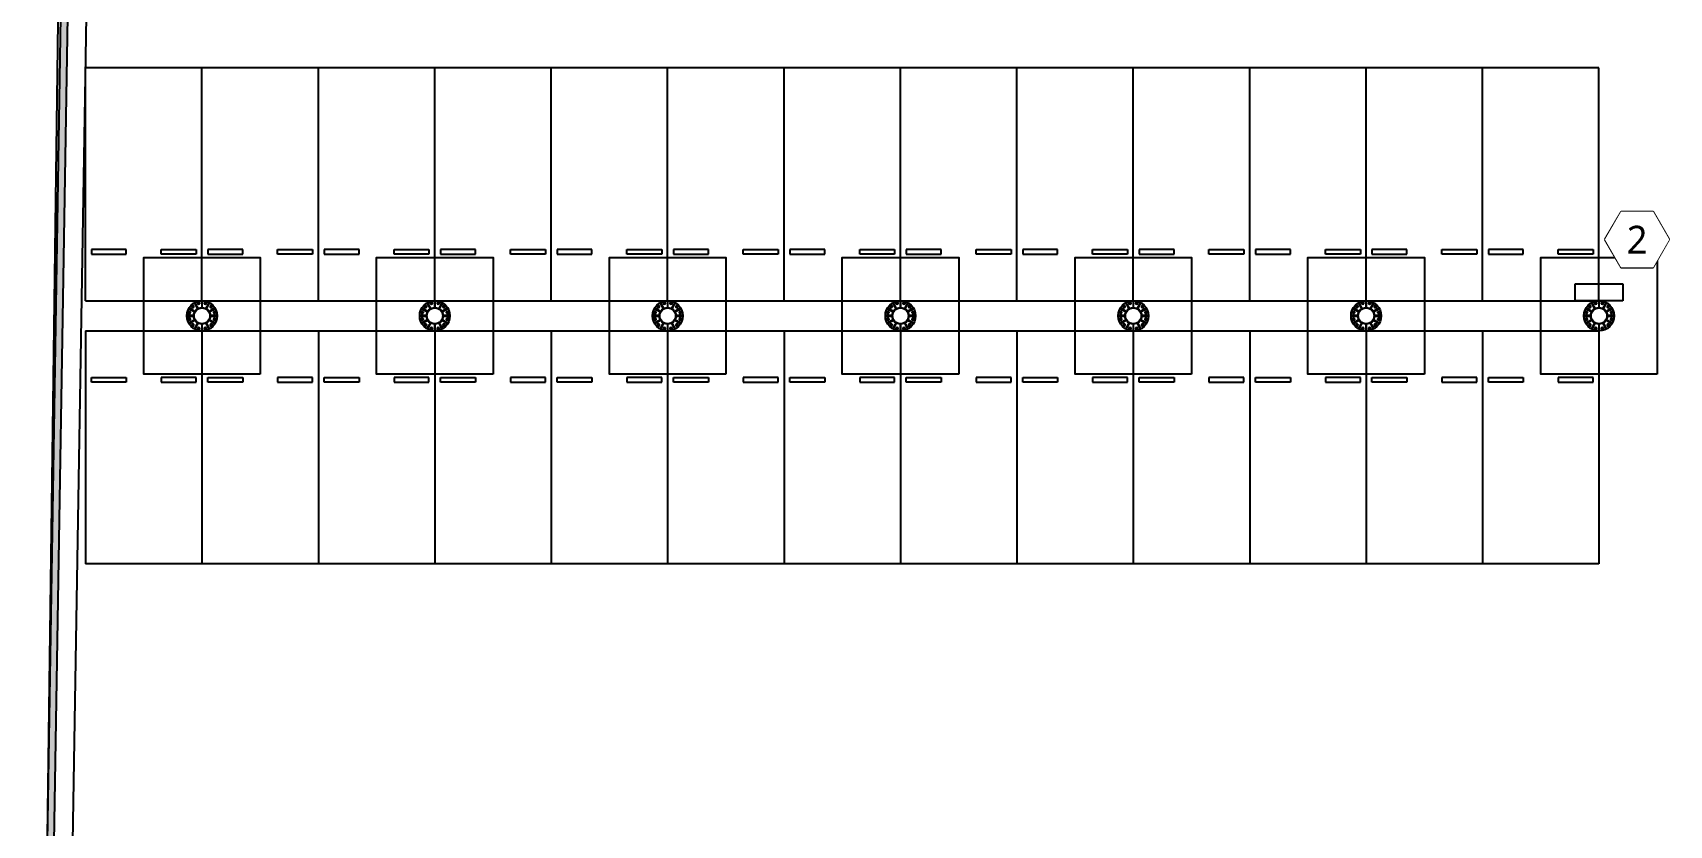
# Model space of a CAD drawing. Header units: millimetres. Extents: x 10297564 to 11610295, y -9287743 to -8409454.
# Drawn here: x 10572647 to 10607791, y -8892997 to -8875976 of the extents above; entities that cross this region are included whole.
import ezdxf
from ezdxf.enums import TextEntityAlignment as Align

# ---------------------------------------------------------------- set-up
doc = ezdxf.new("R2010")
doc.units = ezdxf.units.MM
doc.header["$LTSCALE"] = 100
doc.linetypes.add('CEN', pattern=[62, 60, -1, 0, -1])
for name, color, linetype in [('E-BACK', 8, 'Continuous'), ('EQ', 7, 'Continuous'), ('Sym', 2, 'Continuous'), ('text', 7, 'Continuous')]:
    doc.layers.add(name, color=color, linetype=linetype)
doc.styles.add('MG', font='malgun.ttf')

# ---------------------------------------------------------------- blocks, each defined once
blk = doc.blocks.new('ANCHOR_BOLT-PLAN-M24')
at = {"layer": 'E-BACK'}
for p, q in [((-26, 0), (26, 0)), ((-20, -4), (-18, 3)), ((0, 21), (-18, 10)), ((-18, 10), (-18, -10)), ((-13, 16), (-15, 12)), ((-13, 16), (-6, 17)), ((0, 26), (0, -26)), ((18, 10), (0, 21)), ((7, 20), (3, 19)), ((7, 20), (12, 14)), ((18, -10), (18, 10)), ((20, 4), (18, 7)), ((20, 4), (18, -3)), ((-20, -4), (-18, -7)), ((-18, -10), (0, -21)), ((-7, -20), (-12, -14)), ((-7, -20), (-3, -19)), ((0, -21), (18, -10)), ((13, -16), (6, -17)), ((13, -16), (15, -12))]:
    blk.add_line(p, q, dxfattribs=at)
for radius in [22, 12]:
    blk.add_circle((0, 0), radius, dxfattribs=at)
blk = doc.blocks.new('Arrow_Circle')
blk.add_circle((0, 0), 1)

msp = doc.modelspace()

# ---------------------------------------------------------------- hatches: boundary and pattern name
at = {"layer": 'E-BACK'}
h = msp.add_hatch(color=256, dxfattribs=at)
h.dxf.hatch_style = 1
h.paths.add_polyline_path([(10574646.4, -8914915.4), (10574622.7, -8914767.2), (10574957.2, -8914713.8), (10575279.5, -8914525.6), (10576947.2, -8912633.4), (10572646.8, -8912581.9), (10573422.7, -8864993.6), (10588315, -8864893.1), (10588426.6, -8852885.7), (10605300.5, -8852863.4), (10603692.5, -8850974.4), (10603393.5, -8850767.3), (10602996.7, -8850696.4), (10588425.3, -8850705.6), (10588425.2, -8850555.6), (10603010, -8850546.3), (10603452, -8850625.4), (10603794, -8850862.2), (10605507.2, -8852874.8), (10605479.6, -8853013.1), (10588575.2, -8853035.5), (10588463.6, -8865042.1), (10573570.2, -8865142.6), (10572799.3, -8912433.7), (10577128.4, -8912485.5), (10577118.6, -8912665.7), (10575376.1, -8914643), (10575008.6, -8914857.5)])

# ---------------------------------------------------------------- linework, layer by layer
for p, q in [((10572646.8, -8912581.9), (10573422.7, -8864993.6)), ((10572712.7, -8912367.8), (10573336.3, -8864957.5)), ((10572799.3, -8912433.7), (10573570.2, -8865142.6)), ((10573205.8, -8912038.5), (10573963.8, -8865540))]:
    msp.add_line(p, q, dxfattribs=at)
at = {"layer": 'E-BACK', "linetype": 'ByBlock', "ltscale": 1.8}
for p, q in [((10576281.4, -8876731), (10573781.4, -8876731)), ((10573781.4, -8881731), (10573781.4, -8876731)), ((10576281.4, -8881731), (10576281.4, -8876731)), ((10578781.4, -8876731), (10576281.4, -8876731)), ((10576281.4, -8881731), (10576281.4, -8876731)), ((10578781.4, -8881731), (10578781.4, -8876731)), ((10581281.4, -8876731), (10578781.4, -8876731)), ((10578781.4, -8881731), (10578781.4, -8876731)), ((10581281.4, -8881731), (10581281.4, -8876731)), ((10583781.4, -8876731), (10581281.4, -8876731)), ((10581281.4, -8881731), (10581281.4, -8876731)), ((10583781.4, -8881731), (10583781.4, -8876731)), ((10586281.4, -8876731), (10583781.4, -8876731)), ((10583781.4, -8881731), (10583781.4, -8876731)), ((10586281.4, -8881731), (10586281.4, -8876731)), ((10588781.4, -8876731), (10586281.4, -8876731)), ((10586281.4, -8881731), (10586281.4, -8876731)), ((10588781.4, -8881731), (10588781.4, -8876731)), ((10591281.4, -8876731), (10588781.4, -8876731)), ((10588781.4, -8881731), (10588781.4, -8876731)), ((10591281.4, -8881731), (10591281.4, -8876731)), ((10593781.4, -8876731), (10591281.4, -8876731)), ((10591281.4, -8881731), (10591281.4, -8876731)), ((10593781.4, -8881731), (10593781.4, -8876731)), ((10596281.4, -8876731), (10593781.4, -8876731)), ((10593781.4, -8881731), (10593781.4, -8876731)), ((10596281.4, -8881731), (10596281.4, -8876731)), ((10598781.4, -8876731), (10596281.4, -8876731)), ((10596281.4, -8881731), (10596281.4, -8876731)), ((10598781.4, -8881731), (10598781.4, -8876731)), ((10601281.4, -8876731), (10598781.4, -8876731)), ((10598781.4, -8881731), (10598781.4, -8876731)), ((10601281.4, -8881731), (10601281.4, -8876731)), ((10603781.4, -8876731), (10601281.4, -8876731)), ((10601281.4, -8881731), (10601281.4, -8876731)), ((10603781.4, -8881731), (10603781.4, -8876731)), ((10606281.4, -8876731), (10603781.4, -8876731)), ((10603781.4, -8881731), (10603781.4, -8876731)), ((10606281.4, -8881731), (10606281.4, -8876731)), ((10574656.4, -8880631), (10573906.4, -8880631)), ((10573906.4, -8880631), (10573906.4, -8880731)), ((10573906.4, -8880731), (10574656.4, -8880731)), ((10574656.4, -8880731), (10574656.4, -8880631)), ((10575406.4, -8880631), (10576156.4, -8880631)), ((10575406.4, -8880731), (10575406.4, -8880631)), ((10576156.4, -8880731), (10575406.4, -8880731)), ((10576156.4, -8880631), (10576156.4, -8880731)), ((10577156.4, -8880631), (10576406.4, -8880631)), ((10576406.4, -8880631), (10576406.4, -8880731)), ((10576406.4, -8880731), (10577156.4, -8880731)), ((10577156.4, -8880731), (10577156.4, -8880631)), ((10577906.4, -8880631), (10578656.4, -8880631)), ((10577906.4, -8880731), (10577906.4, -8880631)), ((10578656.4, -8880731), (10577906.4, -8880731)), ((10578656.4, -8880631), (10578656.4, -8880731)), ((10579656.4, -8880631), (10578906.4, -8880631)), ((10578906.4, -8880631), (10578906.4, -8880731)), ((10578906.4, -8880731), (10579656.4, -8880731)), ((10579656.4, -8880731), (10579656.4, -8880631)), ((10580406.4, -8880631), (10581156.4, -8880631)), ((10580406.4, -8880731), (10580406.4, -8880631)), ((10581156.4, -8880731), (10580406.4, -8880731)), ((10581156.4, -8880631), (10581156.4, -8880731)), ((10582156.4, -8880631), (10581406.4, -8880631)), ((10581406.4, -8880631), (10581406.4, -8880731)), ((10581406.4, -8880731), (10582156.4, -8880731)), ((10582156.4, -8880731), (10582156.4, -8880631)), ((10582906.4, -8880631), (10583656.4, -8880631)), ((10582906.4, -8880731), (10582906.4, -8880631)), ((10583656.4, -8880731), (10582906.4, -8880731)), ((10583656.4, -8880631), (10583656.4, -8880731)), ((10584656.4, -8880631), (10583906.4, -8880631)), ((10583906.4, -8880631), (10583906.4, -8880731)), ((10583906.4, -8880731), (10584656.4, -8880731)), ((10584656.4, -8880731), (10584656.4, -8880631)), ((10585406.4, -8880631), (10586156.4, -8880631)), ((10585406.4, -8880731), (10585406.4, -8880631)), ((10586156.4, -8880731), (10585406.4, -8880731)), ((10586156.4, -8880631), (10586156.4, -8880731)), ((10587156.4, -8880631), (10586406.4, -8880631)), ((10586406.4, -8880631), (10586406.4, -8880731)), ((10586406.4, -8880731), (10587156.4, -8880731)), ((10587156.4, -8880731), (10587156.4, -8880631)), ((10587906.4, -8880631), (10588656.4, -8880631)), ((10587906.4, -8880731), (10587906.4, -8880631)), ((10588656.4, -8880731), (10587906.4, -8880731)), ((10588656.4, -8880631), (10588656.4, -8880731)), ((10589656.4, -8880631), (10588906.4, -8880631)), ((10588906.4, -8880631), (10588906.4, -8880731)), ((10588906.4, -8880731), (10589656.4, -8880731)), ((10589656.4, -8880731), (10589656.4, -8880631)), ((10590406.4, -8880631), (10591156.4, -8880631)), ((10590406.4, -8880731), (10590406.4, -8880631)), ((10591156.4, -8880731), (10590406.4, -8880731)), ((10591156.4, -8880631), (10591156.4, -8880731)), ((10592156.4, -8880631), (10591406.4, -8880631)), ((10591406.4, -8880631), (10591406.4, -8880731)), ((10591406.4, -8880731), (10592156.4, -8880731)), ((10592156.4, -8880731), (10592156.4, -8880631)), ((10592906.4, -8880631), (10593656.4, -8880631)), ((10592906.4, -8880731), (10592906.4, -8880631)), ((10593656.4, -8880731), (10592906.4, -8880731)), ((10593656.4, -8880631), (10593656.4, -8880731)), ((10594656.4, -8880631), (10593906.4, -8880631)), ((10593906.4, -8880631), (10593906.4, -8880731)), ((10593906.4, -8880731), (10594656.4, -8880731)), ((10594656.4, -8880731), (10594656.4, -8880631)), ((10595406.4, -8880631), (10596156.4, -8880631)), ((10595406.4, -8880731), (10595406.4, -8880631)), ((10596156.4, -8880731), (10595406.4, -8880731)), ((10596156.4, -8880631), (10596156.4, -8880731)), ((10597156.4, -8880631), (10596406.4, -8880631)), ((10596406.4, -8880631), (10596406.4, -8880731)), ((10596406.4, -8880731), (10597156.4, -8880731)), ((10597156.4, -8880731), (10597156.4, -8880631)), ((10597906.4, -8880631), (10598656.4, -8880631)), ((10597906.4, -8880731), (10597906.4, -8880631)), ((10598656.4, -8880731), (10597906.4, -8880731)), ((10598656.4, -8880631), (10598656.4, -8880731)), ((10599656.4, -8880631), (10598906.4, -8880631)), ((10598906.4, -8880631), (10598906.4, -8880731)), ((10598906.4, -8880731), (10599656.4, -8880731)), ((10599656.4, -8880731), (10599656.4, -8880631)), ((10600406.4, -8880631), (10601156.4, -8880631)), ((10600406.4, -8880731), (10600406.4, -8880631)), ((10601156.4, -8880731), (10600406.4, -8880731)), ((10601156.4, -8880631), (10601156.4, -8880731)), ((10602156.4, -8880631), (10601406.4, -8880631)), ((10601406.4, -8880631), (10601406.4, -8880731)), ((10601406.4, -8880731), (10602156.4, -8880731)), ((10602156.4, -8880731), (10602156.4, -8880631)), ((10602906.4, -8880631), (10603656.4, -8880631)), ((10602906.4, -8880731), (10602906.4, -8880631)), ((10603656.4, -8880731), (10602906.4, -8880731)), ((10603656.4, -8880631), (10603656.4, -8880731)), ((10604656.4, -8880631), (10603906.4, -8880631)), ((10603906.4, -8880631), (10603906.4, -8880731)), ((10603906.4, -8880731), (10604656.4, -8880731)), ((10604656.4, -8880731), (10604656.4, -8880631)), ((10605406.4, -8880631), (10606156.4, -8880631)), ((10605406.4, -8880731), (10605406.4, -8880631)), ((10606156.4, -8880731), (10605406.4, -8880731)), ((10606156.4, -8880631), (10606156.4, -8880731)), ((10573781.4, -8881731), (10576281.4, -8881731)), ((10576281.4, -8881731), (10578781.4, -8881731)), ((10578781.4, -8881731), (10581281.4, -8881731)), ((10581281.4, -8881731), (10583781.4, -8881731)), ((10583781.4, -8881731), (10586281.4, -8881731)), ((10586281.4, -8881731), (10588781.4, -8881731)), ((10588781.4, -8881731), (10591281.4, -8881731)), ((10591281.4, -8881731), (10593781.4, -8881731)), ((10593781.4, -8881731), (10596281.4, -8881731)), ((10596281.4, -8881731), (10598781.4, -8881731)), ((10598781.4, -8881731), (10601281.4, -8881731)), ((10601281.4, -8881731), (10603781.4, -8881731)), ((10603781.4, -8881731), (10606281.4, -8881731)), ((10573781.4, -8882381), (10576281.4, -8882381)), ((10573781.4, -8882381), (10573781.4, -8887381)), ((10576281.4, -8882381), (10576281.4, -8887381)), ((10576281.4, -8882381), (10578781.4, -8882381)), ((10576281.4, -8882381), (10576281.4, -8887381)), ((10578781.4, -8882381), (10578781.4, -8887381)), ((10578781.4, -8882381), (10581281.4, -8882381)), ((10578781.4, -8882381), (10578781.4, -8887381)), ((10581281.4, -8882381), (10581281.4, -8887381)), ((10581281.4, -8882381), (10583781.4, -8882381)), ((10581281.4, -8882381), (10581281.4, -8887381)), ((10583781.4, -8882381), (10583781.4, -8887381)), ((10583781.4, -8882381), (10586281.4, -8882381)), ((10583781.4, -8882381), (10583781.4, -8887381)), ((10586281.4, -8882381), (10586281.4, -8887381)), ((10586281.4, -8882381), (10588781.4, -8882381)), ((10586281.4, -8882381), (10586281.4, -8887381)), ((10588781.4, -8882381), (10588781.4, -8887381)), ((10588781.4, -8882381), (10591281.4, -8882381)), ((10588781.4, -8882381), (10588781.4, -8887381)), ((10591281.4, -8882381), (10591281.4, -8887381)), ((10591281.4, -8882381), (10593781.4, -8882381)), ((10591281.4, -8882381), (10591281.4, -8887381)), ((10593781.4, -8882381), (10593781.4, -8887381)), ((10593781.4, -8882381), (10596281.4, -8882381)), ((10593781.4, -8882381), (10593781.4, -8887381)), ((10596281.4, -8882381), (10596281.4, -8887381)), ((10596281.4, -8882381), (10598781.4, -8882381)), ((10596281.4, -8882381), (10596281.4, -8887381)), ((10598781.4, -8882381), (10598781.4, -8887381)), ((10598781.4, -8882381), (10601281.4, -8882381)), ((10598781.4, -8882381), (10598781.4, -8887381)), ((10601281.4, -8882381), (10601281.4, -8887381)), ((10601281.4, -8882381), (10603781.4, -8882381)), ((10601281.4, -8882381), (10601281.4, -8887381)), ((10603781.4, -8882381), (10603781.4, -8887381)), ((10603781.4, -8882381), (10606281.4, -8882381)), ((10603781.4, -8882381), (10603781.4, -8887381)), ((10606281.4, -8882381), (10606281.4, -8887381)), ((10573906.4, -8883481), (10573906.4, -8883381)), ((10573906.4, -8883381), (10574656.4, -8883381)), ((10574656.4, -8883481), (10573906.4, -8883481)), ((10574656.4, -8883381), (10574656.4, -8883481)), ((10576156.4, -8883381), (10575406.4, -8883381)), ((10575406.4, -8883381), (10575406.4, -8883481)), ((10575406.4, -8883481), (10576156.4, -8883481)), ((10576156.4, -8883481), (10576156.4, -8883381)), ((10576406.4, -8883481), (10576406.4, -8883381)), ((10576406.4, -8883381), (10577156.4, -8883381)), ((10577156.4, -8883481), (10576406.4, -8883481)), ((10577156.4, -8883381), (10577156.4, -8883481)), ((10578656.4, -8883381), (10577906.4, -8883381)), ((10577906.4, -8883381), (10577906.4, -8883481)), ((10577906.4, -8883481), (10578656.4, -8883481)), ((10578656.4, -8883481), (10578656.4, -8883381)), ((10578906.4, -8883481), (10578906.4, -8883381)), ((10578906.4, -8883381), (10579656.4, -8883381)), ((10579656.4, -8883481), (10578906.4, -8883481)), ((10579656.4, -8883381), (10579656.4, -8883481)), ((10581156.4, -8883381), (10580406.4, -8883381)), ((10580406.4, -8883381), (10580406.4, -8883481)), ((10580406.4, -8883481), (10581156.4, -8883481)), ((10581156.4, -8883481), (10581156.4, -8883381)), ((10581406.4, -8883481), (10581406.4, -8883381)), ((10581406.4, -8883381), (10582156.4, -8883381)), ((10582156.4, -8883481), (10581406.4, -8883481)), ((10582156.4, -8883381), (10582156.4, -8883481)), ((10583656.4, -8883381), (10582906.4, -8883381)), ((10582906.4, -8883381), (10582906.4, -8883481)), ((10582906.4, -8883481), (10583656.4, -8883481)), ((10583656.4, -8883481), (10583656.4, -8883381)), ((10583906.4, -8883481), (10583906.4, -8883381)), ((10583906.4, -8883381), (10584656.4, -8883381)), ((10584656.4, -8883481), (10583906.4, -8883481)), ((10584656.4, -8883381), (10584656.4, -8883481)), ((10586156.4, -8883381), (10585406.4, -8883381)), ((10585406.4, -8883381), (10585406.4, -8883481)), ((10585406.4, -8883481), (10586156.4, -8883481)), ((10586156.4, -8883481), (10586156.4, -8883381)), ((10586406.4, -8883481), (10586406.4, -8883381)), ((10586406.4, -8883381), (10587156.4, -8883381)), ((10587156.4, -8883481), (10586406.4, -8883481)), ((10587156.4, -8883381), (10587156.4, -8883481)), ((10588656.4, -8883381), (10587906.4, -8883381)), ((10587906.4, -8883381), (10587906.4, -8883481)), ((10587906.4, -8883481), (10588656.4, -8883481)), ((10588656.4, -8883481), (10588656.4, -8883381)), ((10588906.4, -8883481), (10588906.4, -8883381)), ((10588906.4, -8883381), (10589656.4, -8883381)), ((10589656.4, -8883481), (10588906.4, -8883481)), ((10589656.4, -8883381), (10589656.4, -8883481)), ((10591156.4, -8883381), (10590406.4, -8883381)), ((10590406.4, -8883381), (10590406.4, -8883481)), ((10590406.4, -8883481), (10591156.4, -8883481)), ((10591156.4, -8883481), (10591156.4, -8883381)), ((10591406.4, -8883481), (10591406.4, -8883381)), ((10591406.4, -8883381), (10592156.4, -8883381)), ((10592156.4, -8883481), (10591406.4, -8883481)), ((10592156.4, -8883381), (10592156.4, -8883481)), ((10593656.4, -8883381), (10592906.4, -8883381)), ((10592906.4, -8883381), (10592906.4, -8883481)), ((10592906.4, -8883481), (10593656.4, -8883481)), ((10593656.4, -8883481), (10593656.4, -8883381)), ((10593906.4, -8883481), (10593906.4, -8883381)), ((10593906.4, -8883381), (10594656.4, -8883381)), ((10594656.4, -8883481), (10593906.4, -8883481)), ((10594656.4, -8883381), (10594656.4, -8883481)), ((10596156.4, -8883381), (10595406.4, -8883381)), ((10595406.4, -8883381), (10595406.4, -8883481)), ((10595406.4, -8883481), (10596156.4, -8883481)), ((10596156.4, -8883481), (10596156.4, -8883381)), ((10596406.4, -8883481), (10596406.4, -8883381)), ((10596406.4, -8883381), (10597156.4, -8883381)), ((10597156.4, -8883481), (10596406.4, -8883481)), ((10597156.4, -8883381), (10597156.4, -8883481)), ((10598656.4, -8883381), (10597906.4, -8883381)), ((10597906.4, -8883381), (10597906.4, -8883481)), ((10597906.4, -8883481), (10598656.4, -8883481)), ((10598656.4, -8883481), (10598656.4, -8883381)), ((10598906.4, -8883481), (10598906.4, -8883381)), ((10598906.4, -8883381), (10599656.4, -8883381)), ((10599656.4, -8883481), (10598906.4, -8883481)), ((10599656.4, -8883381), (10599656.4, -8883481)), ((10601156.4, -8883381), (10600406.4, -8883381)), ((10600406.4, -8883381), (10600406.4, -8883481)), ((10600406.4, -8883481), (10601156.4, -8883481)), ((10601156.4, -8883481), (10601156.4, -8883381)), ((10601406.4, -8883481), (10601406.4, -8883381)), ((10601406.4, -8883381), (10602156.4, -8883381)), ((10602156.4, -8883481), (10601406.4, -8883481)), ((10602156.4, -8883381), (10602156.4, -8883481)), ((10603656.4, -8883381), (10602906.4, -8883381)), ((10602906.4, -8883381), (10602906.4, -8883481)), ((10602906.4, -8883481), (10603656.4, -8883481)), ((10603656.4, -8883481), (10603656.4, -8883381)), ((10603906.4, -8883481), (10603906.4, -8883381)), ((10603906.4, -8883381), (10604656.4, -8883381)), ((10604656.4, -8883481), (10603906.4, -8883481)), ((10604656.4, -8883381), (10604656.4, -8883481)), ((10606156.4, -8883381), (10605406.4, -8883381)), ((10605406.4, -8883381), (10605406.4, -8883481)), ((10605406.4, -8883481), (10606156.4, -8883481)), ((10606156.4, -8883481), (10606156.4, -8883381)), ((10576281.4, -8887381), (10573781.4, -8887381)), ((10578781.4, -8887381), (10576281.4, -8887381)), ((10581281.4, -8887381), (10578781.4, -8887381)), ((10583781.4, -8887381), (10581281.4, -8887381)), ((10586281.4, -8887381), (10583781.4, -8887381)), ((10588781.4, -8887381), (10586281.4, -8887381)), ((10591281.4, -8887381), (10588781.4, -8887381)), ((10593781.4, -8887381), (10591281.4, -8887381)), ((10596281.4, -8887381), (10593781.4, -8887381)), ((10598781.4, -8887381), (10596281.4, -8887381)), ((10601281.4, -8887381), (10598781.4, -8887381)), ((10603781.4, -8887381), (10601281.4, -8887381)), ((10606281.4, -8887381), (10603781.4, -8887381))]:
    msp.add_line(p, q, dxfattribs=at)
at = {"layer": 'E-BACK'}
for points in [[(10577531.4, -8883306), (10575031.4, -8883306), (10575031.4, -8880806), (10577531.4, -8880806)], [(10582531.4, -8883306), (10580031.4, -8883306), (10580031.4, -8880806), (10582531.4, -8880806)], [(10587531.4, -8883306), (10585031.4, -8883306), (10585031.4, -8880806), (10587531.4, -8880806)], [(10592531.4, -8883306), (10590031.4, -8883306), (10590031.4, -8880806), (10592531.4, -8880806)], [(10597531.4, -8883306), (10595031.4, -8883306), (10595031.4, -8880806), (10597531.4, -8880806)], [(10602531.4, -8883306), (10600031.4, -8883306), (10600031.4, -8880806), (10602531.4, -8880806)], [(10607531.4, -8883306), (10605031.4, -8883306), (10605031.4, -8880806), (10607531.4, -8880806)]]:
    msp.add_lwpolyline(points, close=True, dxfattribs=at)
for points in [[(10576187.3, -8881905.1), (10576197.7, -8881899.1), (10576129.1, -8881780.2), (10576118.7, -8881786.2), (10576187.3, -8881905.1)], [(10576275.4, -8881878.2), (10576287.4, -8881878.2), (10576287.4, -8881741), (10576275.4, -8881741), (10576275.4, -8881878.2)], [(10576365.1, -8881899.1), (10576375.5, -8881905.1), (10576444.1, -8881786.2), (10576433.7, -8881780.2), (10576365.1, -8881899.1)], [(10581187.3, -8881905.1), (10581197.7, -8881899.1), (10581129.1, -8881780.2), (10581118.7, -8881786.2), (10581187.3, -8881905.1)], [(10581275.4, -8881878.2), (10581287.4, -8881878.2), (10581287.4, -8881741), (10581275.4, -8881741), (10581275.4, -8881878.2)], [(10581365.1, -8881899.1), (10581375.5, -8881905.1), (10581444.1, -8881786.2), (10581433.7, -8881780.2), (10581365.1, -8881899.1)], [(10586187.3, -8881905.1), (10586197.7, -8881899.1), (10586129.1, -8881780.2), (10586118.7, -8881786.2), (10586187.3, -8881905.1)], [(10586275.4, -8881878.2), (10586287.4, -8881878.2), (10586287.4, -8881741), (10586275.4, -8881741), (10586275.4, -8881878.2)], [(10586365.1, -8881899.1), (10586375.5, -8881905.1), (10586444.1, -8881786.2), (10586433.7, -8881780.2), (10586365.1, -8881899.1)], [(10591187.3, -8881905.1), (10591197.7, -8881899.1), (10591129.1, -8881780.2), (10591118.7, -8881786.2), (10591187.3, -8881905.1)], [(10591275.4, -8881878.2), (10591287.4, -8881878.2), (10591287.4, -8881741), (10591275.4, -8881741), (10591275.4, -8881878.2)], [(10591365.1, -8881899.1), (10591375.5, -8881905.1), (10591444.1, -8881786.2), (10591433.7, -8881780.2), (10591365.1, -8881899.1)], [(10596187.3, -8881905.1), (10596197.7, -8881899.1), (10596129.1, -8881780.2), (10596118.7, -8881786.2), (10596187.3, -8881905.1)], [(10596275.4, -8881878.2), (10596287.4, -8881878.2), (10596287.4, -8881741), (10596275.4, -8881741), (10596275.4, -8881878.2)], [(10596365.1, -8881899.1), (10596375.5, -8881905.1), (10596444.1, -8881786.2), (10596433.7, -8881780.2), (10596365.1, -8881899.1)], [(10601187.3, -8881905.1), (10601197.7, -8881899.1), (10601129.1, -8881780.2), (10601118.7, -8881786.2), (10601187.3, -8881905.1)], [(10601275.4, -8881878.2), (10601287.4, -8881878.2), (10601287.4, -8881741), (10601275.4, -8881741), (10601275.4, -8881878.2)], [(10601365.1, -8881899.1), (10601375.5, -8881905.1), (10601444.1, -8881786.2), (10601433.7, -8881780.2), (10601365.1, -8881899.1)], [(10606187.3, -8881905.1), (10606197.7, -8881899.1), (10606129.1, -8881780.2), (10606118.7, -8881786.2), (10606187.3, -8881905.1)], [(10606275.4, -8881878.2), (10606287.4, -8881878.2), (10606287.4, -8881741), (10606275.4, -8881741), (10606275.4, -8881878.2)], [(10606365.1, -8881899.1), (10606375.5, -8881905.1), (10606444.1, -8881786.2), (10606433.7, -8881780.2), (10606365.1, -8881899.1)], [(10576103.6, -8882062), (10576103.6, -8882050), (10575966.4, -8882050), (10575966.4, -8882062), (10576103.6, -8882062)], [(10576124.4, -8881972.3), (10576130.4, -8881961.9), (10576011.6, -8881893.3), (10576005.6, -8881903.7), (10576124.4, -8881972.3)], [(10576130.4, -8882150.1), (10576124.4, -8882139.7), (10576005.6, -8882208.3), (10576011.6, -8882218.7), (10576130.4, -8882150.1)], [(10576197.7, -8882213), (10576187.3, -8882207), (10576118.7, -8882325.8), (10576129.1, -8882331.8), (10576197.7, -8882213)], [(10576375.5, -8882207), (10576365.1, -8882213), (10576433.7, -8882331.8), (10576444.1, -8882325.8), (10576375.5, -8882207)], [(10576432.4, -8881961.9), (10576438.4, -8881972.3), (10576557.2, -8881903.7), (10576551.2, -8881893.3), (10576432.4, -8881961.9)], [(10576438.4, -8882139.7), (10576432.4, -8882150.1), (10576551.2, -8882218.7), (10576557.2, -8882208.3), (10576438.4, -8882139.7)], [(10576459.2, -8882050), (10576459.2, -8882062), (10576596.4, -8882062), (10576596.4, -8882050), (10576459.2, -8882050)], [(10581103.6, -8882062), (10581103.6, -8882050), (10580966.4, -8882050), (10580966.4, -8882062), (10581103.6, -8882062)], [(10581124.4, -8881972.3), (10581130.4, -8881961.9), (10581011.6, -8881893.3), (10581005.6, -8881903.7), (10581124.4, -8881972.3)], [(10581130.4, -8882150.1), (10581124.4, -8882139.7), (10581005.6, -8882208.3), (10581011.6, -8882218.7), (10581130.4, -8882150.1)], [(10581197.7, -8882213), (10581187.3, -8882207), (10581118.7, -8882325.8), (10581129.1, -8882331.8), (10581197.7, -8882213)], [(10581375.5, -8882207), (10581365.1, -8882213), (10581433.7, -8882331.8), (10581444.1, -8882325.8), (10581375.5, -8882207)], [(10581432.4, -8881961.9), (10581438.4, -8881972.3), (10581557.2, -8881903.7), (10581551.2, -8881893.3), (10581432.4, -8881961.9)], [(10581438.4, -8882139.7), (10581432.4, -8882150.1), (10581551.2, -8882218.7), (10581557.2, -8882208.3), (10581438.4, -8882139.7)], [(10581459.2, -8882050), (10581459.2, -8882062), (10581596.4, -8882062), (10581596.4, -8882050), (10581459.2, -8882050)], [(10586103.6, -8882062), (10586103.6, -8882050), (10585966.4, -8882050), (10585966.4, -8882062), (10586103.6, -8882062)], [(10586124.4, -8881972.3), (10586130.4, -8881961.9), (10586011.6, -8881893.3), (10586005.6, -8881903.7), (10586124.4, -8881972.3)], [(10586130.4, -8882150.1), (10586124.4, -8882139.7), (10586005.6, -8882208.3), (10586011.6, -8882218.7), (10586130.4, -8882150.1)], [(10586197.7, -8882213), (10586187.3, -8882207), (10586118.7, -8882325.8), (10586129.1, -8882331.8), (10586197.7, -8882213)], [(10586375.5, -8882207), (10586365.1, -8882213), (10586433.7, -8882331.8), (10586444.1, -8882325.8), (10586375.5, -8882207)], [(10586432.4, -8881961.9), (10586438.4, -8881972.3), (10586557.2, -8881903.7), (10586551.2, -8881893.3), (10586432.4, -8881961.9)], [(10586438.4, -8882139.7), (10586432.4, -8882150.1), (10586551.2, -8882218.7), (10586557.2, -8882208.3), (10586438.4, -8882139.7)], [(10586459.2, -8882050), (10586459.2, -8882062), (10586596.4, -8882062), (10586596.4, -8882050), (10586459.2, -8882050)], [(10591103.6, -8882062), (10591103.6, -8882050), (10590966.4, -8882050), (10590966.4, -8882062), (10591103.6, -8882062)], [(10591124.4, -8881972.3), (10591130.4, -8881961.9), (10591011.6, -8881893.3), (10591005.6, -8881903.7), (10591124.4, -8881972.3)], [(10591130.4, -8882150.1), (10591124.4, -8882139.7), (10591005.6, -8882208.3), (10591011.6, -8882218.7), (10591130.4, -8882150.1)], [(10591197.7, -8882213), (10591187.3, -8882207), (10591118.7, -8882325.8), (10591129.1, -8882331.8), (10591197.7, -8882213)], [(10591375.5, -8882207), (10591365.1, -8882213), (10591433.7, -8882331.8), (10591444.1, -8882325.8), (10591375.5, -8882207)], [(10591432.4, -8881961.9), (10591438.4, -8881972.3), (10591557.2, -8881903.7), (10591551.2, -8881893.3), (10591432.4, -8881961.9)], [(10591438.4, -8882139.7), (10591432.4, -8882150.1), (10591551.2, -8882218.7), (10591557.2, -8882208.3), (10591438.4, -8882139.7)], [(10591459.2, -8882050), (10591459.2, -8882062), (10591596.4, -8882062), (10591596.4, -8882050), (10591459.2, -8882050)], [(10596103.6, -8882062), (10596103.6, -8882050), (10595966.4, -8882050), (10595966.4, -8882062), (10596103.6, -8882062)], [(10596124.4, -8881972.3), (10596130.4, -8881961.9), (10596011.6, -8881893.3), (10596005.6, -8881903.7), (10596124.4, -8881972.3)], [(10596130.4, -8882150.1), (10596124.4, -8882139.7), (10596005.6, -8882208.3), (10596011.6, -8882218.7), (10596130.4, -8882150.1)], [(10596197.7, -8882213), (10596187.3, -8882207), (10596118.7, -8882325.8), (10596129.1, -8882331.8), (10596197.7, -8882213)], [(10596375.5, -8882207), (10596365.1, -8882213), (10596433.7, -8882331.8), (10596444.1, -8882325.8), (10596375.5, -8882207)], [(10596432.4, -8881961.9), (10596438.4, -8881972.3), (10596557.2, -8881903.7), (10596551.2, -8881893.3), (10596432.4, -8881961.9)], [(10596438.4, -8882139.7), (10596432.4, -8882150.1), (10596551.2, -8882218.7), (10596557.2, -8882208.3), (10596438.4, -8882139.7)], [(10596459.2, -8882050), (10596459.2, -8882062), (10596596.4, -8882062), (10596596.4, -8882050), (10596459.2, -8882050)], [(10601103.6, -8882062), (10601103.6, -8882050), (10600966.4, -8882050), (10600966.4, -8882062), (10601103.6, -8882062)], [(10601124.4, -8881972.3), (10601130.4, -8881961.9), (10601011.6, -8881893.3), (10601005.6, -8881903.7), (10601124.4, -8881972.3)], [(10601130.4, -8882150.1), (10601124.4, -8882139.7), (10601005.6, -8882208.3), (10601011.6, -8882218.7), (10601130.4, -8882150.1)], [(10601197.7, -8882213), (10601187.3, -8882207), (10601118.7, -8882325.8), (10601129.1, -8882331.8), (10601197.7, -8882213)], [(10601375.5, -8882207), (10601365.1, -8882213), (10601433.7, -8882331.8), (10601444.1, -8882325.8), (10601375.5, -8882207)], [(10601432.4, -8881961.9), (10601438.4, -8881972.3), (10601557.2, -8881903.7), (10601551.2, -8881893.3), (10601432.4, -8881961.9)], [(10601438.4, -8882139.7), (10601432.4, -8882150.1), (10601551.2, -8882218.7), (10601557.2, -8882208.3), (10601438.4, -8882139.7)], [(10601459.2, -8882050), (10601459.2, -8882062), (10601596.4, -8882062), (10601596.4, -8882050), (10601459.2, -8882050)], [(10606103.6, -8882062), (10606103.6, -8882050), (10605966.4, -8882050), (10605966.4, -8882062), (10606103.6, -8882062)], [(10606124.4, -8881972.3), (10606130.4, -8881961.9), (10606011.6, -8881893.3), (10606005.6, -8881903.7), (10606124.4, -8881972.3)], [(10606130.4, -8882150.1), (10606124.4, -8882139.7), (10606005.6, -8882208.3), (10606011.6, -8882218.7), (10606130.4, -8882150.1)], [(10606197.7, -8882213), (10606187.3, -8882207), (10606118.7, -8882325.8), (10606129.1, -8882331.8), (10606197.7, -8882213)], [(10606375.5, -8882207), (10606365.1, -8882213), (10606433.7, -8882331.8), (10606444.1, -8882325.8), (10606375.5, -8882207)], [(10606432.4, -8881961.9), (10606438.4, -8881972.3), (10606557.2, -8881903.7), (10606551.2, -8881893.3), (10606432.4, -8881961.9)], [(10606438.4, -8882139.7), (10606432.4, -8882150.1), (10606551.2, -8882218.7), (10606557.2, -8882208.3), (10606438.4, -8882139.7)], [(10606459.2, -8882050), (10606459.2, -8882062), (10606596.4, -8882062), (10606596.4, -8882050), (10606459.2, -8882050)], [(10576287.4, -8882233.8), (10576275.4, -8882233.8), (10576275.4, -8882371), (10576287.4, -8882371), (10576287.4, -8882233.8)], [(10581287.4, -8882233.8), (10581275.4, -8882233.8), (10581275.4, -8882371), (10581287.4, -8882371), (10581287.4, -8882233.8)], [(10586287.4, -8882233.8), (10586275.4, -8882233.8), (10586275.4, -8882371), (10586287.4, -8882371), (10586287.4, -8882233.8)], [(10591287.4, -8882233.8), (10591275.4, -8882233.8), (10591275.4, -8882371), (10591287.4, -8882371), (10591287.4, -8882233.8)], [(10596287.4, -8882233.8), (10596275.4, -8882233.8), (10596275.4, -8882371), (10596287.4, -8882371), (10596287.4, -8882233.8)], [(10601287.4, -8882233.8), (10601275.4, -8882233.8), (10601275.4, -8882371), (10601287.4, -8882371), (10601287.4, -8882233.8)], [(10606287.4, -8882233.8), (10606275.4, -8882233.8), (10606275.4, -8882371), (10606287.4, -8882371), (10606287.4, -8882233.8)]]:
    msp.add_lwpolyline(points, dxfattribs=at)
for centre, radius in [((10576281.4, -8882056), 325), ((10576281.4, -8882056), 177.8), ((10581281.4, -8882056), 325), ((10581281.4, -8882056), 177.8), ((10586281.4, -8882056), 325), ((10586281.4, -8882056), 177.8), ((10591281.4, -8882056), 325), ((10591281.4, -8882056), 177.8), ((10596281.4, -8882056), 325), ((10596281.4, -8882056), 177.8), ((10601281.4, -8882056), 325), ((10601281.4, -8882056), 177.8), ((10606281.4, -8882056), 325), ((10606281.4, -8882056), 177.8), ((10576281.4, -8882056), 169.8), ((10581281.4, -8882056), 169.8), ((10586281.4, -8882056), 169.8), ((10591281.4, -8882056), 169.8), ((10596281.4, -8882056), 169.8), ((10601281.4, -8882056), 169.8), ((10606281.4, -8882056), 169.8)]:
    msp.add_circle(centre, radius, dxfattribs=at)
at = {"layer": 'EQ', "color": 1, "linetype": 'CEN', "ltscale": 1.8}
msp.add_lwpolyline([(10605771.4, -8881371), (10606791.4, -8881371), (10606791.4, -8881731), (10605771.4, -8881731)], close=True, dxfattribs=at)
at = {"layer": 'Sym', "color": 1}
msp.add_lwpolyline([(10606755.1, -8879819.3), (10606410, -8880417.2), (10606755.1, -8881015), (10607445.4, -8881015), (10607790.6, -8880417.2), (10607445.4, -8879819.3)], close=True, dxfattribs=at)

# ---------------------------------------------------------------- block references
at = {"layer": 'E-BACK', "xscale": -1}
for p in [(10576083.4, -8881858), (10576208.9, -8881785.6), (10576353.8, -8881785.6), (10576479.4, -8881858), (10581083.4, -8881858), (10581208.9, -8881785.6), (10581353.8, -8881785.6), (10581479.4, -8881858), (10586083.4, -8881858), (10586208.9, -8881785.6), (10586353.8, -8881785.6), (10586479.4, -8881858), (10591083.4, -8881858), (10591208.9, -8881785.6), (10591353.8, -8881785.6), (10591479.4, -8881858), (10596083.4, -8881858), (10596208.9, -8881785.6), (10596353.8, -8881785.6), (10596479.4, -8881858), (10601083.4, -8881858), (10601208.9, -8881785.6), (10601353.8, -8881785.6), (10601479.4, -8881858), (10606083.4, -8881858), (10606208.9, -8881785.6), (10606353.8, -8881785.6), (10606479.4, -8881858), (10576010.9, -8881983.6), (10576010.9, -8882128.5), (10576083.4, -8882254), (10576479.4, -8882254), (10576551.8, -8881983.6), (10576551.8, -8882128.5), (10581010.9, -8881983.6), (10581010.9, -8882128.5), (10581083.4, -8882254), (10581479.4, -8882254), (10581551.8, -8881983.6), (10581551.8, -8882128.5), (10586010.9, -8881983.6), (10586010.9, -8882128.5), (10586083.4, -8882254), (10586479.4, -8882254), (10586551.8, -8881983.6), (10586551.8, -8882128.5), (10591010.9, -8881983.6), (10591010.9, -8882128.5), (10591083.4, -8882254), (10591479.4, -8882254), (10591551.8, -8881983.6), (10591551.8, -8882128.5), (10596010.9, -8881983.6), (10596010.9, -8882128.5), (10596083.4, -8882254), (10596479.4, -8882254), (10596551.8, -8881983.6), (10596551.8, -8882128.5), (10601010.9, -8881983.6), (10601010.9, -8882128.5), (10601083.4, -8882254), (10601479.4, -8882254), (10601551.8, -8881983.6), (10601551.8, -8882128.5), (10606010.9, -8881983.6), (10606010.9, -8882128.5), (10606083.4, -8882254), (10606479.4, -8882254), (10606551.8, -8881983.6), (10606551.8, -8882128.5), (10576208.9, -8882326.5), (10576353.8, -8882326.5), (10581208.9, -8882326.5), (10581353.8, -8882326.5), (10586208.9, -8882326.5), (10586353.8, -8882326.5), (10591208.9, -8882326.5), (10591353.8, -8882326.5), (10596208.9, -8882326.5), (10596353.8, -8882326.5), (10601208.9, -8882326.5), (10601353.8, -8882326.5), (10606208.9, -8882326.5), (10606353.8, -8882326.5)]:
    msp.add_blockref('ANCHOR_BOLT-PLAN-M24', p, dxfattribs=at)
at = {"layer": 'E-BACK', "xscale": -6, "yscale": 6}
for p in [(10576208.9, -8882326.5), (10581208.9, -8882326.5), (10586208.9, -8882326.5), (10591208.9, -8882326.5), (10596208.9, -8882326.5), (10601208.9, -8882326.5), (10606208.9, -8882326.5)]:
    msp.add_blockref('Arrow_Circle', p, dxfattribs=at)

# ---------------------------------------------------------------- next in the draw order: wipeouts: each hides what was drawn before it
at = {"color": 1}
msp.add_wipeout([(10606755.1, -8879819.3), (10607445.4, -8879819.3), (10607790.6, -8880417.2), (10607445.4, -8881015), (10606755.1, -8881015), (10606410, -8880417.2)], dxfattribs=at).dxf.layer = 'Sym'

# ---------------------------------------------------------------- next in the draw order: texts
at = {"layer": 'text', "style": 'MG'}
msp.add_text('2', height=600, dxfattribs=at).set_placement((10607100.3, -8880417.2), align=Align.MIDDLE)

doc.saveas('drawing.dxf')
